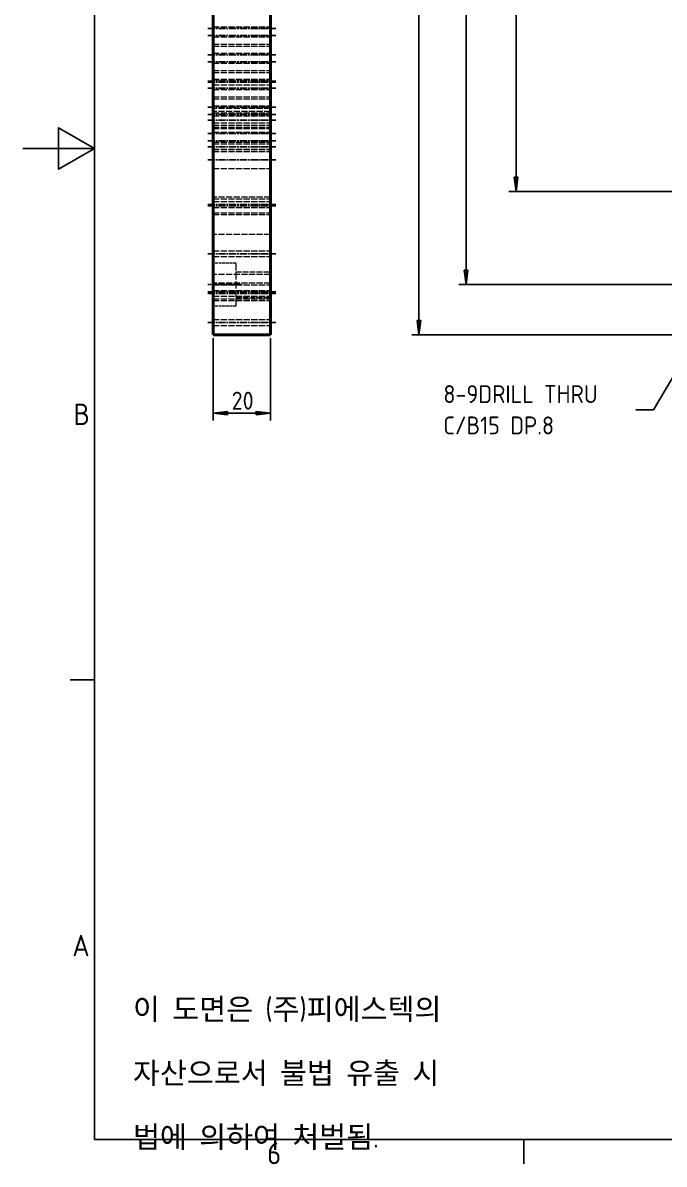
# Model space of a CAD drawing. Header units: millimetres. Extents: x 0 to 2375, y 0 to 3360.
# Drawn here: x 5 to 229, y 1503.9 to 1902.6 of the extents above; entities that cross this region are included whole.
import ezdxf

# ---------------------------------------------------------------- set-up
doc = ezdxf.new("R2010")
doc.units = ezdxf.units.MM
doc.linetypes.add('DPJE4346$0$CHAIN', pattern=[0.3543, 0.2362, -0.0295, 0.0591, -0.0295])
doc.linetypes.add('DPJE4346$0$DASHED', pattern=[0.2067, 0.1654, -0.0413])
for name, color, linetype, lineweight in [('DPJE4346$0$가려진 것(ISO)', 2, 'DPJE4346$0$DASHED', 18), ('DPJE4346$0$가시적인 것(ISO)', 3, 'Continuous', 40), ('DPJE4346$0$경계(ISO)', 7, 'Continuous', 25), ('DPJE4346$0$기호(ISO)', 5, 'Continuous', 25), ('DPJE4346$0$중심선(ISO)', 1, 'Continuous', 25), ('DPJE4346$0$치수(ISO)', 2, 'Continuous', 25)]:
    doc.layers.add(name, color=color, linetype=linetype, lineweight=lineweight)
doc.styles.add('DPJE4346$0$문자 텍스트_PSTEK_POSCO', font='isocp.shx')
doc.styles.add('DPJE4346$0$치수 텍스트_PSTEK_POSCO', font='isocp.shx')
doc.dimstyles.new('DPJE4346$0$치수_PSTEK_POSCO', dxfattribs={"dimscale": 2.5, "dimtxt": 2.5, "dimasz": 2, "dimexe": 1, "dimexo": 0.5, "dimgap": 0.5, "dimtad": 1, "dimrnd": 1e-08, "dimdsep": 46, "dimtxsty": 'DPJE4346$0$치수 텍스트_PSTEK_POSCO', "dimblk": 'DPJE4346$0$Filled-2', "dimcen": 0.09, "dimdle": 10, "dimclrd": 7, "dimclre": 7, "dimclrt": 2, "dimadec": 1, "dimazin": 2, "dimtfac": 1, "dimtmove": 0, "dimatfit": 3, "dimfxl": 0, "dimtolj": 1, "dimlwd": -1, "dimlwe": -1, "dimarcsym": 0})
doc.dimstyles.new('DPJE4346$0$치수_PSTEK_POSCO$7', dxfattribs={"dimscale": 2.5, "dimtxt": 2.5, "dimasz": 2.5, "dimexe": 1, "dimexo": 0.5, "dimgap": 0.5, "dimtad": 1, "dimrnd": 1e-08, "dimdsep": 46, "dimtxsty": 'DPJE4346$0$치수 텍스트_PSTEK_POSCO', "dimblk": 'DPJE4346$0$Filled-2', "dimcen": 0.09, "dimdle": 10, "dimclrd": 7, "dimclre": 7, "dimclrt": 2, "dimadec": 1, "dimazin": 2, "dimtfac": 1, "dimtmove": 0, "dimatfit": 3, "dimfxl": 0, "dimtolj": 1, "dimlwd": -1, "dimlwe": -1, "dimarcsym": 0})

# ---------------------------------------------------------------- blocks, each defined once
blk = doc.blocks.new('DPJE4346$0$경계 Default Border')
at = {"layer": 'DPJE4346$0$경계(ISO)'}
for p, q in [((10, 74.25), (6.6, 74.25)), ((70, 10), (70, 6.6))]:
    blk.add_line(p, q, dxfattribs=at)
at = {"layer": 'DPJE4346$0$경계(ISO)', "flags": 128}
for points in [[(10, 10), (10, 287), (410, 287), (410, 10), (10, 10)], [(0, 148.5), (10, 148.5), (5, 151.39), (5, 145.61), (10, 148.5)]]:
    blk.add_lwpolyline(points, dxfattribs=at)
at = {"layer": 'DPJE4346$0$경계(ISO)', "color": 2, "char_height": 3, "attachment_point": 7, "style": 'DPJE4346$0$문자 텍스트_PSTEK_POSCO'}
for s, insert in [('B', (7.08, 109.85)), ('A', (6.91, 35.62)), ('6', (34.14, 6.57))]:
    blk.add_mtext(s, dxfattribs=dict(at, insert=insert))
blk = doc.blocks.new('DPJE4346$0$Filled-2')
at = {"color": 0}
for p, q in [((0, 0), (-1, 0.125)), ((-1, 0.125), (-1, -0.125)), ((-1, 0), (0, 0)), ((-1, -0.125), (0, 0))]:
    blk.add_line(p, q, dxfattribs=at)
at = {"color": 0, "flags": 128}
blk.add_lwpolyline([(-1, -0.125), (0, 0), (-1, 0.125), (-1, -0.125)], dxfattribs=at)
at = {"color": 0}
blk.add_solid([(-1, -0.125), (0, 0), (-1, 0.125), (-1, -0.125)], dxfattribs=at)
blk = doc.blocks.new('*D127')
at = {"layer": 'Defpoints', "color": 0}
for p in [(172.31, 586.19), (349.23, 586.19), (328.36, 356.19)]:
    blk.add_point(p, dxfattribs=at)
at = {"layer": 'DPJE4346$0$치수(ISO)', "color": 7}
for p, q in [((347.98, 586.19), (169.81, 586.19)), ((172.31, 361.19), (172.31, 581.19)), ((327.11, 356.19), (169.81, 356.19))]:
    blk.add_line(p, q, dxfattribs=at)
at = {"layer": 'DPJE4346$0$치수(ISO)', "color": 7, "xscale": 5, "yscale": 5, "zscale": 5}
for p, rotation in [((172.31, 586.19), 90), ((172.31, 356.19), 270)]:
    blk.add_blockref('DPJE4346$0$Filled-2', p, dxfattribs=dict(at, rotation=rotation))
at = {"layer": 'DPJE4346$0$치수(ISO)', "color": 2, "insert": (167.93, 467.24), "char_height": 6.25, "attachment_point": 4, "rotation": 90, "style": 'DPJE4346$0$치수 텍스트_PSTEK_POSCO'}
blk.add_mtext('\\A1;230', dxfattribs=at)
blk = doc.blocks.new('*D128')
at = {"layer": 'Defpoints', "color": 0}
for p in [(246.23, 618.69), (154.81, 323.69), (237.48, 323.69)]:
    blk.add_point(p, dxfattribs=at)
at = {"layer": 'DPJE4346$0$치수(ISO)', "color": 7}
for p, q in [((244.98, 618.69), (152.31, 618.69)), ((154.81, 613.69), (154.81, 328.69)), ((236.23, 323.69), (152.31, 323.69))]:
    blk.add_line(p, q, dxfattribs=at)
at = {"layer": 'DPJE4346$0$치수(ISO)', "color": 7, "xscale": 5, "yscale": 5, "zscale": 5}
for p, rotation in [((154.81, 618.69), 90), ((154.81, 323.69), 270)]:
    blk.add_blockref('DPJE4346$0$Filled-2', p, dxfattribs=dict(at, rotation=rotation))
at = {"layer": 'DPJE4346$0$치수(ISO)', "color": 2, "insert": (150.44, 465.35), "char_height": 6.25, "attachment_point": 4, "rotation": 90, "style": 'DPJE4346$0$치수 텍스트_PSTEK_POSCO'}
blk.add_mtext('\\A1;295', dxfattribs=at)
blk = doc.blocks.new('*D129')
at = {"layer": 'Defpoints', "color": 0}
for p in [(234.23, 636.19), (138.38, 306.19), (234.23, 306.19)]:
    blk.add_point(p, dxfattribs=at)
at = {"layer": 'DPJE4346$0$치수(ISO)', "color": 7}
for p, q in [((232.98, 636.19), (135.88, 636.19)), ((138.38, 631.19), (138.38, 311.19)), ((232.98, 306.19), (135.88, 306.19))]:
    blk.add_line(p, q, dxfattribs=at)
at = {"layer": 'DPJE4346$0$치수(ISO)', "color": 7, "xscale": 5, "yscale": 5, "zscale": 5}
for p, rotation in [((138.38, 636.19), 90), ((138.38, 306.19), 270)]:
    blk.add_blockref('DPJE4346$0$Filled-2', p, dxfattribs=dict(at, rotation=rotation))
at = {"layer": 'DPJE4346$0$치수(ISO)', "color": 2, "insert": (134.01, 465.56), "char_height": 6.25, "attachment_point": 4, "rotation": 90, "style": 'DPJE4346$0$치수 텍스트_PSTEK_POSCO'}
blk.add_mtext('\\A1;330', dxfattribs=at)
blk = doc.blocks.new('*D155')
at = {"layer": 'Defpoints', "color": 0}
for p in [(66.46, 306.19), (86.46, 306.19), (66.46, 278.78)]:
    blk.add_point(p, dxfattribs=at)
at = {"layer": 'DPJE4346$0$치수(ISO)', "color": 7}
for p, q in [((66.46, 304.94), (66.46, 276.28)), ((86.46, 304.94), (86.46, 276.28)), ((81.46, 278.78), (71.46, 278.78))]:
    blk.add_line(p, q, dxfattribs=at)
at = {"layer": 'DPJE4346$0$치수(ISO)', "color": 7, "xscale": 5, "yscale": 5, "zscale": 5, "rotation": 180}
blk.add_blockref('DPJE4346$0$Filled-2', (66.46, 278.78), dxfattribs=at)
at = {"layer": 'DPJE4346$0$치수(ISO)', "color": 7, "xscale": 5, "yscale": 5, "zscale": 5}
blk.add_blockref('DPJE4346$0$Filled-2', (86.46, 278.78), dxfattribs=at)
at = {"layer": 'DPJE4346$0$치수(ISO)', "color": 2, "insert": (72.94, 283.15), "char_height": 6.25, "attachment_point": 4, "style": 'DPJE4346$0$치수 텍스트_PSTEK_POSCO'}
blk.add_mtext('\\A1;20', dxfattribs=at)
blk = doc.blocks.new('DPJE4346')
at = {"layer": 'DPJE4346$0$가려진 것(ISO)', "ltscale": 12.901145}
for p, q in [((66.46, 413.734), (86.46, 413.734)), ((66.46, 410.209), (86.46, 410.209)), ((66.46, 407.734), (86.46, 407.734)), ((66.46, 407.017), (86.46, 407.017)), ((66.46, 404.542), (86.46, 404.542)), ((66.46, 401.017), (86.46, 401.017)), ((66.46, 398.542), (86.46, 398.542)), ((66.46, 397.824), (86.46, 397.824)), ((66.46, 395.468), (86.46, 395.468)), ((66.46, 395.35), (86.46, 395.35)), ((66.46, 393.468), (86.46, 393.468)), ((66.46, 391.824), (86.46, 391.824)), ((66.46, 389.35), (86.46, 389.35)), ((66.46, 388.632), (86.46, 388.632)), ((66.46, 386.157), (86.46, 386.157)), ((86.46, 385.192), (66.46, 385.192)), ((86.46, 384.192), (66.46, 384.192)), ((66.46, 383.65), (86.46, 383.65)), ((66.46, 382.632), (86.46, 382.632)), ((66.46, 380.157), (86.46, 380.157)), ((66.46, 379.44), (86.46, 379.44)), ((66.46, 378.733), (86.46, 378.733)), ((66.46, 378.192), (86.46, 378.192)), ((66.46, 376.965), (86.46, 376.965)), ((66.46, 373.44), (86.46, 373.44)), ((66.46, 372.856), (86.46, 372.856)), ((66.46, 370.965), (86.46, 370.965)), ((66.46, 370.856), (86.46, 370.856)), ((66.46, 370.247), (86.46, 370.247)), ((66.46, 364.247), (86.46, 364.247)), ((86.46, 354.192), (66.46, 354.192)), ((66.46, 353.65), (86.46, 353.65)), ((66.46, 352.691), (86.46, 352.691)), ((66.46, 350.691), (86.46, 350.691)), ((66.46, 348.733), (86.46, 348.733)), ((66.46, 348.192), (86.46, 348.192)), ((86.46, 341.192), (66.46, 341.192)), ((66.46, 335.468), (86.46, 335.468)), ((66.46, 333.468), (86.46, 333.468)), ((86.46, 327.192), (66.46, 327.192)), ((86.46, 324.192), (66.46, 324.192)), ((66.46, 323.65), (86.46, 323.65)), ((66.46, 321.612), (86.46, 321.612)), ((66.46, 319.612), (86.46, 319.612)), ((66.46, 318.733), (86.46, 318.733)), ((66.46, 318.192), (86.46, 318.192)), ((66.46, 311.463), (86.46, 311.463)), ((66.46, 309.463), (86.46, 309.463))]:
    blk.add_line(p, q, dxfattribs=at)
at = {"layer": 'DPJE4346$0$가려진 것(ISO)', "ltscale": 6.094929}
for p, q in [((74.46, 331.192), (66.46, 331.192)), ((74.46, 316.192), (66.46, 316.192))]:
    blk.add_line(p, q, dxfattribs=at)
at = {"layer": 'DPJE4346$0$가려진 것(ISO)', "ltscale": 15.198803}
blk.add_line((74.46, 331.192), (74.46, 316.192), dxfattribs=at)
at = {"layer": 'DPJE4346$0$가려진 것(ISO)', "ltscale": 11.611031}
for p, q in [((74.46, 328.192), (86.46, 328.192)), ((74.46, 319.192), (86.46, 319.192))]:
    blk.add_line(p, q, dxfattribs=at)
at = {"layer": 'DPJE4346$0$가시적인 것(ISO)'}
for p, q in [((66.46, 306.192), (66.46, 636.192)), ((86.46, 636.192), (86.46, 306.192)), ((66.46, 306.192), (86.46, 306.192))]:
    blk.add_line(p, q, dxfattribs=at)
at = {"layer": 'DPJE4346$0$중심선(ISO)', "linetype": 'DPJE4346$0$CHAIN', "ltscale": 10.556371}
for p, q in [((64.585, 413.209), (88.335, 413.209)), ((64.585, 410.734), (88.335, 410.734)), ((64.585, 404.017), (88.335, 404.017)), ((64.585, 401.542), (88.335, 401.542)), ((64.585, 394.824), (88.335, 394.824)), ((64.585, 394.468), (88.335, 394.468)), ((64.585, 392.35), (88.335, 392.35)), ((64.585, 385.632), (88.335, 385.632)), ((64.585, 383.157), (88.335, 383.157)), ((64.585, 381.192), (88.335, 381.192)), ((64.585, 376.44), (88.335, 376.44)), ((64.585, 373.965), (88.335, 373.965)), ((64.585, 371.856), (88.335, 371.856)), ((64.585, 367.247), (88.335, 367.247)), ((64.585, 351.691), (88.335, 351.691)), ((64.585, 351.192), (88.335, 351.192)), ((64.585, 334.468), (88.335, 334.468)), ((64.585, 321.192), (88.335, 321.192)), ((64.585, 320.612), (88.335, 320.612)), ((64.585, 310.463), (88.335, 310.463))]:
    blk.add_line(p, q, dxfattribs=at)
at = {"layer": 'DPJE4346$0$중심선(ISO)', "linetype": 'DPJE4346$0$CHAIN', "ltscale": 5.222575}
blk.add_line((76.335, 323.692), (64.585, 323.692), dxfattribs=at)
at = {"xscale": 2.5, "yscale": 2.5, "zscale": 2.5}
blk.add_blockref('DPJE4346$0$경계 Default Border', (0, 0), dxfattribs=at)
at = {"layer": 'DPJE4346$0$기호(ISO)', "color": 2, "insert": (146.895, 279.973), "char_height": 6.25, "width": 65.95396, "attachment_point": 4, "line_spacing_factor": 1.05, "style": 'DPJE4346$0$치수 텍스트_PSTEK_POSCO'}
blk.add_mtext('{8-9DRILL THRU \\PC/B15 DP.8}', dxfattribs=at)
at = {"layer": 'DPJE4346$0$기호(ISO)', "color": 7, "insert": (38.487, 47.867), "char_height": 7.5, "width": 129.10013, "attachment_point": 4, "line_spacing_factor": 1.78626, "style": 'DPJE4346$0$문자 텍스트_PSTEK_POSCO'}
blk.add_mtext('{이 도면은 (주)피에스텍의\\P자산으로서 불법 유출 시 \\P법에 의하여 처벌됨.}', dxfattribs=at)
at = {"layer": 'DPJE4346$0$치수(ISO)', "color": 7}
for base, p1, p2, angle, picture, middle in [((138.382, 306.192), (234.234, 636.192), (234.234, 306.192), 90, '*D129', (138.382, 471.192)), ((154.814, 323.692), (246.234, 618.692), (237.484, 323.692), 90, '*D128', (154.814, 471.192)), ((172.305, 586.192), (328.359, 356.192), (349.234, 586.192), 270, '*D127', (172.305, 472.942)), ((66.46, 278.776), (86.46, 306.192), (66.46, 306.192), 180, '*D155', (76.46, 278.776))]:
    dim = blk.add_linear_dim(base=base, p1=p1, p2=p2, angle=angle, dimstyle='DPJE4346$0$치수_PSTEK_POSCO', override={"dimdec": 2, "dimtp": 0, "dimtm": 0, "dimtdec": 2, "dimtofl": 0, "dimatfit": 1}, dxfattribs=at)
    dim.commit()
    dim.dimension.update_dxf_attribs({"geometry": picture, "text_midpoint": middle, "dimtype": 128})
at = {"layer": 'DPJE4346$0$기호(ISO)', "color": 7, "annotation_type": 0, "has_hookline": 1, "hookline_direction": 1, "text_width": 54.397}
blk.add_leader([(249.984, 330.187), (220.349, 279.973), (214.099, 279.973)], dimstyle='DPJE4346$0$치수_PSTEK_POSCO$7', override={"dimtad": 0}, dxfattribs=at)

msp = doc.modelspace()

# ---------------------------------------------------------------- block references
msp.add_blockref('DPJE4346', (5, 1487.44))

doc.saveas('drawing.dxf')
